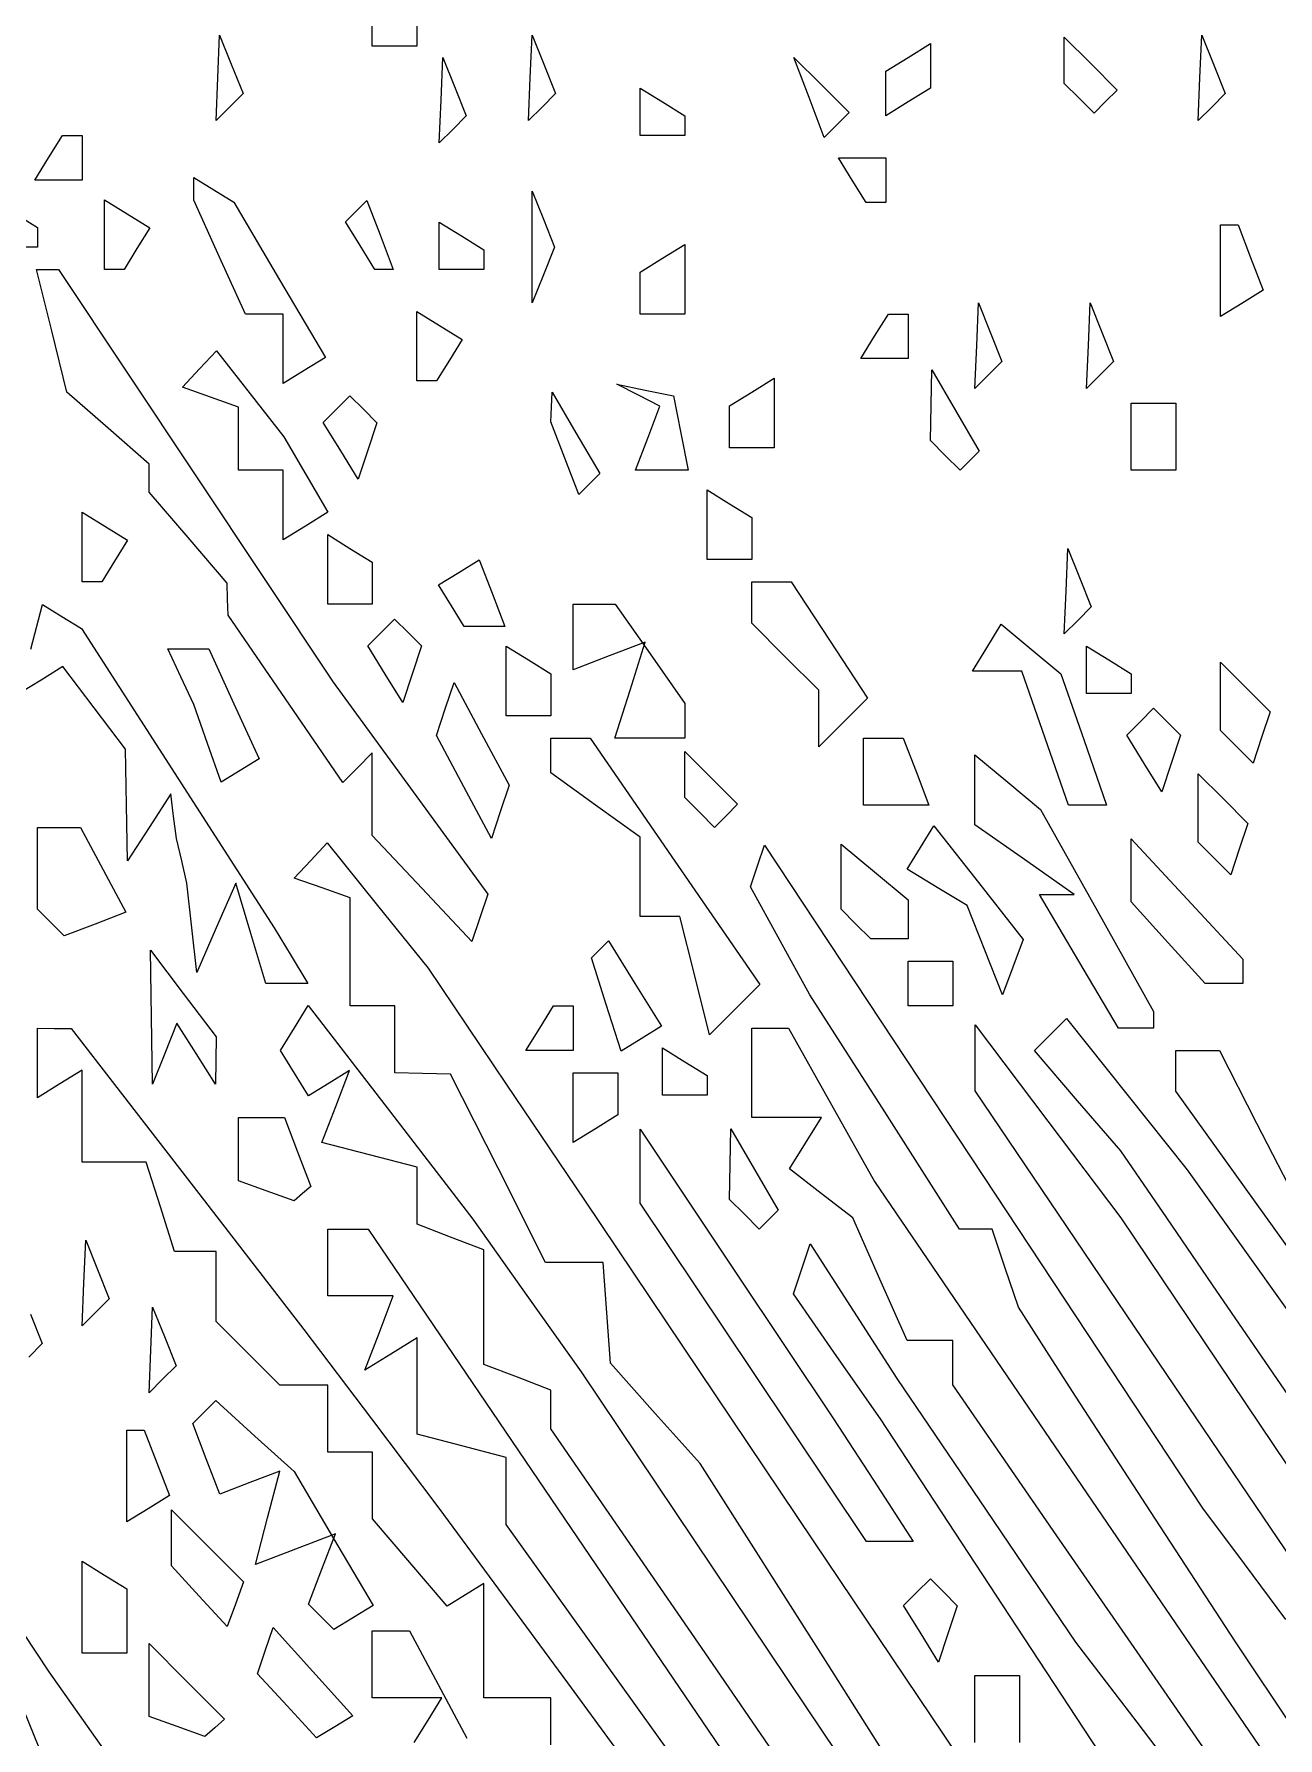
# Model space of a CAD drawing. Extents: x 137 to 489, y 18 to 824.
# Drawn here: x 223.6 to 268.2, y 538.8 to 599.8 of the extents above; entities that cross this region are included whole.
import ezdxf

# ---------------------------------------------------------------- set-up
doc = ezdxf.new("R2010")
doc.units = 0
doc.layers.add('Vrstva_1', color=7, linetype='CONTINUOUS')

msp = doc.modelspace()

# ---------------------------------------------------------------- linework, layer by layer
at = {"layer": 'Vrstva_1', "color": 7}
for p, q in [((230.22032, 598.280737), (230.283533, 599.814054)), ((230.283533, 599.814054), (230.703712, 598.764073)), ((235.75712, 599.414879), (235.75712, 600.214873)), ((237.357108, 600.214873), (237.357108, 599.414879)), ((241.420317, 598.280737), (241.48353, 599.814054)), ((241.48353, 599.814054), (241.903681, 598.764073)), ((265.420327, 598.281588), (265.483539, 599.814904)), ((265.483539, 599.814904), (265.903719, 598.764923)), ((236.557114, 599.414879), (235.75712, 599.414879)), ((237.357108, 599.414879), (236.557114, 599.414879)), ((254.957111, 599.014117), (255.757105, 599.508536)), ((255.757105, 599.508536), (255.757105, 598.708542)), ((260.557123, 598.908271), (260.557123, 599.734939)), ((260.557123, 599.734939), (261.503782, 598.788281)), ((230.703712, 598.764073), (231.123892, 597.714063)), ((238.220314, 597.480602), (238.283527, 599.013947)), ((238.283527, 599.013947), (238.703706, 597.963966)), ((241.903681, 598.764073), (242.32386, 597.714063)), ((251.408531, 597.579559), (250.862323, 599.01406)), ((250.862323, 599.01406), (251.856377, 598.027405)), ((254.157117, 598.519698), (254.957111, 599.014117)), ((254.157117, 597.719704), (254.157117, 598.519698)), ((255.757105, 598.708542), (255.757105, 597.908548)), ((260.557123, 598.081603), (260.557123, 598.908271)), ((261.503782, 598.788281), (262.45044, 597.841594)), ((265.903719, 598.764923), (266.323898, 597.714914)), ((230.157108, 596.747392), (230.22032, 598.280737)), ((238.703706, 597.963966), (239.123857, 596.913956)), ((241.357105, 596.747392), (241.420317, 598.280737)), ((245.357101, 597.061273), (245.357101, 597.908492)), ((245.357101, 597.908492), (246.157123, 597.414073)), ((251.856377, 598.027405), (252.850459, 597.040722)), ((255.757105, 597.908548), (254.957111, 597.414129)), ((261.090434, 597.548293), (260.557123, 598.081603)), ((265.357114, 596.748243), (265.420327, 598.281588)), ((231.123892, 597.714063), (230.640557, 597.230728)), ((238.157101, 595.947285), (238.220314, 597.480602)), ((242.32386, 597.714063), (241.840553, 597.230728)), ((246.157123, 597.414073), (246.957117, 596.919654)), ((251.954768, 596.145059), (251.408531, 597.579559)), ((254.157117, 596.919711), (254.157117, 597.719704)), ((254.957111, 597.414129), (254.157117, 596.919711)), ((261.623772, 597.014955), (261.090434, 597.548293)), ((262.03712, 597.428303), (261.623772, 597.014955)), ((262.45044, 597.841594), (262.03712, 597.428274)), ((262.03712, 597.428274), (262.03712, 597.428303)), ((266.323898, 597.714914), (265.840563, 597.231578)), ((230.640443, 597.230728), (230.157108, 596.747392)), ((230.640557, 597.230728), (230.640443, 597.230728)), ((239.123857, 596.913956), (238.64055, 596.430621)), ((241.84044, 597.230728), (241.357105, 596.747392)), ((241.840553, 597.230728), (241.84044, 597.230728)), ((245.357101, 596.214054), (245.357101, 597.061273)), ((246.957117, 596.919654), (246.957117, 596.566854)), ((252.850459, 597.040722), (252.402613, 596.592904)), ((265.840449, 597.231578), (265.357114, 596.748243)), ((265.840563, 597.231578), (265.840449, 597.231578)), ((224.157127, 595.414003), (224.651546, 596.213997)), ((224.651546, 596.213997), (225.004317, 596.213997)), ((225.004317, 596.213997), (225.357117, 596.213997)), ((225.357117, 596.213997), (225.357117, 595.414003)), ((238.640437, 596.430621), (238.157101, 595.947285)), ((238.64055, 596.430621), (238.640437, 596.430621)), ((246.157123, 596.214054), (245.357101, 596.214054)), ((246.957117, 596.214054), (246.157123, 596.214054)), ((246.957117, 596.566854), (246.957117, 596.214054)), ((252.402613, 596.592904), (251.954768, 596.145059)), ((223.662679, 594.61401), (224.157127, 595.414003)), ((225.357117, 595.414003), (225.357117, 594.61401)), ((252.957098, 594.61401), (252.462679, 595.414003)), ((252.462679, 595.414003), (253.309898, 595.414003)), ((253.309898, 595.414003), (254.157117, 595.414003)), ((254.157117, 595.414003), (254.157117, 594.61401)), ((224.509898, 594.61401), (223.662679, 594.61401)), ((225.357117, 594.61401), (224.509898, 594.61401)), ((229.357114, 594.298967), (229.357114, 594.708545)), ((229.357114, 594.708545), (230.076575, 594.263903)), ((229.357114, 593.889418), (229.357114, 594.298967)), ((230.076575, 594.263903), (230.796065, 593.819232)), ((253.451546, 593.814016), (252.957098, 594.61401)), ((254.157117, 594.61401), (254.157117, 593.814016)), ((226.157111, 592.661222), (226.157111, 593.908438)), ((226.157111, 593.908438), (226.970172, 593.40594)), ((230.285517, 591.851761), (229.357114, 593.889418)), ((230.796065, 593.819232), (232.43639, 591.039068)), ((235.178172, 593.501723), (235.55946, 593.883011)), ((235.55946, 593.883011), (236.033186, 592.648523)), ((241.483416, 592.214114), (241.483416, 594.214126)), ((241.483416, 594.214126), (241.886928, 593.21412)), ((253.804317, 593.814016), (253.451546, 593.814016)), ((254.157117, 593.814016), (253.804317, 593.814016)), ((222.957108, 593.414019), (223.757101, 592.919572)), ((226.970172, 593.40594), (227.783205, 592.903443)), ((234.796884, 593.120463), (235.178172, 593.501723)), ((235.324213, 592.267235), (234.796884, 593.120463)), ((238.157101, 592.261226), (238.157101, 593.108444)), ((238.157101, 593.108444), (238.957123, 592.613997)), ((241.886928, 593.21412), (242.29044, 592.214114)), ((223.757101, 592.919572), (223.757101, 592.5668)), ((223.757101, 592.5668), (223.757101, 592.214)), ((226.157111, 591.414007), (226.157111, 592.661222)), ((227.783205, 592.903443), (227.322944, 592.158725)), ((236.033186, 592.648523), (236.506884, 591.414007)), ((238.957123, 592.613997), (239.757117, 592.119578)), ((266.157108, 591.366895), (266.157108, 593.014136)), ((266.157108, 593.014136), (266.471527, 593.014136)), ((266.471527, 593.014136), (266.785917, 593.014136)), ((266.785917, 593.014136), (267.236597, 591.839742)), ((223.757101, 592.214), (222.957108, 592.214)), ((227.322944, 592.158725), (226.862683, 591.414007)), ((231.213949, 589.814133), (230.285517, 591.851761)), ((235.851542, 591.414007), (235.324213, 592.267235)), ((238.157101, 591.414007), (238.157101, 592.261226)), ((239.757117, 592.119578), (239.757117, 591.766778)), ((241.483416, 590.214129), (241.483416, 592.214114)), ((242.29044, 592.214114), (241.886928, 591.214136)), ((245.357101, 591.319698), (246.157123, 591.814117)), ((246.157123, 591.814117), (246.957117, 592.308536)), ((246.957117, 592.308536), (246.957117, 591.061348)), ((267.236597, 591.839742), (267.687221, 590.665348)), ((224.270201, 589.214407), (223.727026, 591.414403)), ((223.727026, 591.414403), (224.116648, 591.414403)), ((224.116648, 591.414403), (224.50627, 591.414403)), ((224.50627, 591.414403), (229.429879, 584.014419)), ((226.509883, 591.414007), (226.157111, 591.414007)), ((226.862683, 591.414007), (226.509883, 591.414007)), ((236.179227, 591.414007), (235.851542, 591.414007)), ((236.506884, 591.414007), (236.179227, 591.414007)), ((238.957123, 591.414007), (238.157101, 591.414007)), ((239.757117, 591.414007), (238.957123, 591.414007)), ((239.757117, 591.766778), (239.757117, 591.414007)), ((241.886928, 591.214136), (241.483416, 590.214129)), ((245.357101, 590.566901), (245.357101, 591.319698)), ((266.157108, 589.719711), (266.157108, 591.366895)), ((232.43639, 591.039068), (234.076742, 588.258876)), ((246.957117, 591.061348), (246.957117, 589.814133)), ((267.687221, 590.665348), (266.922179, 590.192529)), ((245.357101, 589.814133), (245.357101, 590.566901)), ((257.420333, 588.6807), (257.483546, 590.214044)), ((257.483546, 590.214044), (257.903725, 589.164035)), ((261.42033, 588.6807), (261.483542, 590.214044)), ((261.483542, 590.214044), (261.903722, 589.164035)), ((266.922179, 590.192529), (266.157108, 589.719711)), ((231.885533, 589.814133), (231.213949, 589.814133)), ((232.557117, 589.814133), (231.885533, 589.814133)), ((232.557117, 588.566917), (232.557117, 589.814133)), ((237.357108, 588.661339), (237.357108, 589.908555)), ((237.357108, 589.908555), (238.170169, 589.406057)), ((238.170169, 589.406057), (238.983202, 588.903559)), ((246.157123, 589.814133), (245.357101, 589.814133)), ((246.957117, 589.814133), (246.157123, 589.814133)), ((253.75712, 589.014111), (254.251539, 589.814133)), ((254.251539, 589.814133), (254.604339, 589.814133)), ((254.604339, 589.814133), (254.957111, 589.814133)), ((254.957111, 589.814133), (254.957111, 589.014111)), ((224.813347, 587.01441), (224.270201, 589.214407)), ((238.983202, 588.903559), (238.522941, 588.158841)), ((253.262701, 588.214117), (253.75712, 589.014111)), ((254.957111, 589.014111), (254.957111, 588.214117)), ((257.903725, 589.164035), (258.323905, 588.114026)), ((261.903722, 589.164035), (262.323901, 588.114026)), ((229.565375, 587.845953), (230.173634, 588.4971)), ((230.173634, 588.4971), (231.378897, 586.955506)), ((232.557117, 587.319701), (232.557117, 588.566917)), ((234.076742, 588.258876), (233.316916, 587.789289)), ((237.357108, 587.414123), (237.357108, 588.661339)), ((238.522941, 588.158841), (238.062679, 587.414123)), ((254.109892, 588.214117), (253.262701, 588.214117)), ((254.957111, 588.214117), (254.109892, 588.214117)), ((257.35712, 587.147383), (257.420333, 588.6807)), ((261.357117, 587.147383), (261.42033, 588.6807)), ((228.957117, 587.194835), (229.565375, 587.845953)), ((233.316916, 587.789289), (232.557117, 587.319701)), ((255.782616, 586.547544), (255.808128, 587.814205)), ((255.808128, 587.814205), (256.657133, 586.354221)), ((257.840456, 587.63069), (257.35712, 587.147383)), ((257.840569, 587.63069), (257.840456, 587.63069)), ((258.323905, 588.114026), (257.840569, 587.63069)), ((261.840453, 587.63069), (261.357117, 587.147383)), ((261.840566, 587.63069), (261.840453, 587.63069)), ((262.323901, 588.114026), (261.840566, 587.63069)), ((226.285435, 585.720564), (224.813347, 587.01441)), ((229.957123, 586.837698), (228.957117, 587.194835)), ((231.378897, 586.955506), (232.584131, 585.413884)), ((237.709908, 587.414123), (237.357108, 587.414123)), ((238.062679, 587.414123), (237.709908, 587.414123)), ((242.18261, 586.479654), (242.208122, 587.014211)), ((242.208122, 587.014211), (243.057127, 585.554227)), ((245.29216, 586.902526), (244.517111, 587.294218)), ((244.517111, 587.294218), (245.537101, 587.087855)), ((245.537101, 587.087855), (246.55712, 586.881493)), ((248.557105, 586.519792), (249.357098, 587.014211)), ((249.357098, 587.014211), (250.15712, 587.50863)), ((250.15712, 587.50863), (250.15712, 586.261414)), ((230.957101, 586.480561), (229.957123, 586.837698)), ((230.957101, 585.347241), (230.957101, 586.480561)), ((233.99689, 585.920662), (234.476994, 586.400794)), ((234.476994, 586.400794), (234.957098, 586.880898)), ((234.957098, 586.880898), (235.440462, 586.397563)), ((235.440462, 586.397563), (235.923769, 585.914227)), ((242.157098, 585.945068), (242.18261, 586.479654)), ((246.067237, 586.510835), (245.29216, 586.902526)), ((245.626563, 585.36252), (246.067237, 586.510835)), ((246.55712, 586.881493), (246.815923, 585.547764)), ((248.557105, 585.766996), (248.557105, 586.519792)), ((255.757105, 585.280882), (255.782616, 586.547544)), ((256.657133, 586.354221), (257.506138, 584.894208)), ((262.957105, 585.414196), (262.957105, 586.614214)), ((262.957105, 586.614214), (263.757098, 586.614214)), ((263.757098, 586.614214), (264.55712, 586.614214)), ((264.55712, 586.614214), (264.55712, 585.414196)), ((227.757495, 584.426747), (226.285435, 585.720564)), ((234.62346, 584.906851), (233.99689, 585.920662)), ((235.923769, 585.914227), (235.5869, 584.903619)), ((242.655939, 584.645156), (242.157098, 585.945068)), ((248.557105, 585.014199), (248.557105, 585.766996)), ((250.15712, 586.261414), (250.15712, 585.014199)), ((230.957101, 584.213893), (230.957101, 585.347241)), ((232.584131, 585.413884), (233.372786, 584.062438)), ((243.057127, 585.554227), (243.906131, 584.094214)), ((245.185917, 584.214205), (245.626563, 585.36252)), ((246.815923, 585.547764), (247.074727, 584.214063)), ((256.290443, 584.747544), (255.757105, 585.280882)), ((262.957105, 584.214205), (262.957105, 585.414196)), ((264.55712, 585.414196), (264.55712, 584.214205)), ((235.250059, 583.89304), (234.62346, 584.906851)), ((235.5869, 584.903619), (235.250059, 583.89304)), ((243.15478, 583.345216), (242.655939, 584.645156)), ((249.357098, 585.014199), (248.557105, 585.014199)), ((250.15712, 585.014199), (249.357098, 585.014199)), ((256.823782, 584.214205), (256.290443, 584.747544)), ((257.163769, 584.554221), (256.823782, 584.214205)), ((257.16615, 584.554221), (257.163769, 584.554221)), ((257.506138, 584.894208), (257.16615, 584.554221)), ((227.757495, 583.92972), (227.757495, 584.426747)), ((227.757495, 583.432693), (227.757495, 583.92972)), ((229.429879, 584.014419), (234.353489, 576.614407)), ((231.757123, 584.213893), (230.957101, 584.213893)), ((232.557117, 584.213893), (231.757123, 584.213893)), ((232.557117, 582.966677), (232.557117, 584.213893)), ((233.372786, 584.062438), (234.161442, 582.710992)), ((243.906131, 584.094214), (243.531646, 583.719729)), ((246.130194, 584.214205), (245.185917, 584.214205)), ((247.074727, 584.214063), (246.130194, 584.214205)), ((263.757098, 584.214205), (262.957105, 584.214205)), ((264.55712, 584.214205), (263.757098, 584.214205)), ((229.157498, 581.797613), (227.757495, 583.432693)), ((243.529265, 583.719729), (243.15478, 583.345216)), ((243.531646, 583.719729), (243.529265, 583.719729)), ((247.757111, 582.261219), (247.757111, 583.508435)), ((247.757111, 583.508435), (248.557105, 583.014016)), ((225.357117, 581.461226), (225.357117, 582.708441)), ((225.357117, 582.708441), (226.17015, 582.205944)), ((232.557117, 581.719462), (232.557117, 582.966677)), ((234.161442, 582.710992), (233.359265, 582.215241)), ((248.557105, 583.014016), (249.357098, 582.519597)), ((226.17015, 582.205944), (226.983212, 581.703446)), ((233.359265, 582.215241), (232.557117, 581.719462)), ((247.757111, 581.014003), (247.757111, 582.261219)), ((249.357098, 582.519597), (249.357098, 581.7668)), ((225.357117, 580.21401), (225.357117, 581.461226)), ((226.983212, 581.703446), (226.52295, 580.958728)), ((230.557501, 580.162533), (229.157498, 581.797613)), ((234.157105, 580.661317), (234.157105, 581.908504)), ((234.157105, 581.908504), (234.957098, 581.414085)), ((249.357098, 581.7668), (249.357098, 581.014003)), ((226.52295, 580.958728), (226.062689, 580.21401)), ((234.957098, 581.414085), (235.75712, 580.919666)), ((235.75712, 580.919666), (235.75712, 580.16687)), ((238.860235, 580.554451), (239.589448, 581.005131)), ((239.589448, 581.005131), (240.048179, 579.809733)), ((248.557105, 581.014003), (247.757111, 581.014003)), ((249.357098, 581.014003), (248.557105, 581.014003)), ((260.620336, 579.880911), (260.683549, 581.414227)), ((260.683549, 581.414227), (261.103728, 580.364246)), ((225.709889, 580.21401), (225.357117, 580.21401)), ((226.062689, 580.21401), (225.709889, 580.21401)), ((234.157105, 579.414101), (234.157105, 580.661317)), ((238.131023, 580.10377), (238.860235, 580.554451)), ((249.357098, 579.471446), (249.357098, 580.214293)), ((249.357098, 580.214293), (250.065108, 580.214293)), ((250.065108, 580.214293), (250.773089, 580.214293)), ((250.773089, 580.214293), (252.139586, 578.128759)), ((261.103728, 580.364246), (261.523908, 579.314237)), ((230.571675, 579.58846), (230.557501, 580.162533)), ((230.585848, 579.014416), (230.571675, 579.58846)), ((235.75712, 580.16687), (235.75712, 579.414101)), ((238.591284, 579.359052), (238.131023, 580.10377)), ((240.048179, 579.809733), (240.506909, 578.614334)), ((260.557123, 578.347566), (260.620336, 579.880911)), ((223.522506, 577.804192), (223.938859, 579.3963)), ((223.938859, 579.3963), (224.634197, 578.966539)), ((232.64244, 576.018649), (230.585848, 579.014416)), ((234.957098, 579.414101), (234.157105, 579.414101)), ((235.75712, 579.414101), (234.957098, 579.414101)), ((239.051546, 578.614334), (238.591284, 579.359052)), ((242.95712, 578.239396), (242.95712, 579.4143)), ((242.95712, 579.4143), (243.71176, 579.4143)), ((243.71176, 579.4143), (244.466371, 579.4143)), ((244.466371, 579.4143), (245.711744, 577.636296)), ((249.357098, 578.72857), (249.357098, 579.471446)), ((261.523908, 579.314237), (261.040572, 578.830901)), ((224.634197, 578.966539), (225.329564, 578.536778)), ((225.329564, 578.536778), (228.784912, 573.175528)), ((235.596906, 577.920838), (236.07701, 578.400942)), ((236.07701, 578.400942), (236.557114, 578.881046)), ((236.557114, 578.881046), (237.040449, 578.397711)), ((237.040449, 578.397711), (237.523785, 577.914375)), ((239.779227, 578.614334), (239.051546, 578.614334)), ((240.506909, 578.614334), (239.779227, 578.614334)), ((250.557117, 577.52858), (249.357098, 578.72857)), ((257.781127, 577.853203), (258.299555, 578.692032)), ((258.299555, 578.692032), (259.36626, 577.806744)), ((261.040459, 578.830901), (260.557123, 578.347566)), ((261.040572, 578.830901), (261.040459, 578.830901)), ((228.889936, 576.814277), (228.423779, 577.814255)), ((228.423779, 577.814255), (229.162034, 577.814255)), ((229.162034, 577.814255), (229.900289, 577.814255)), ((229.900289, 577.814255), (230.798531, 575.842844)), ((236.223476, 576.906999), (235.596906, 577.920838)), ((237.523785, 577.914375), (237.186916, 576.903767)), ((240.557111, 576.661603), (240.557111, 577.908791)), ((240.557111, 577.908791), (241.357105, 577.414372)), ((242.95712, 577.06452), (242.95712, 578.239396)), ((245.54175, 578.056334), (244.249435, 577.560413)), ((244.995514, 576.335307), (245.54175, 578.056334)), ((252.139586, 578.128759), (253.506084, 576.043254)), ((257.262698, 577.014347), (257.781127, 577.853203)), ((259.36626, 577.806744), (260.432966, 576.921455)), ((261.357117, 577.0616), (261.357117, 577.908791)), ((261.357117, 577.908791), (262.157111, 577.414372)), ((224.663394, 577.174504), (223.884774, 576.693295)), ((225.784723, 575.694394), (224.663394, 577.174504)), ((241.357105, 577.414372), (242.157098, 576.919953)), ((244.249435, 577.560413), (242.95712, 577.06452)), ((245.711744, 577.636296), (246.957117, 575.858293)), ((251.757108, 576.328589), (250.557117, 577.52858)), ((262.157111, 577.414372), (262.957105, 576.919953)), ((266.157108, 576.107487), (266.157108, 577.334152)), ((266.157108, 577.334152), (267.047101, 576.444158)), ((223.884774, 576.693295), (223.106153, 576.212085)), ((229.356094, 575.814271), (228.889936, 576.814277)), ((234.353489, 576.614407), (237.122626, 572.815783)), ((236.850046, 575.893188), (236.223476, 576.906999)), ((237.186916, 576.903767), (236.850046, 575.893188)), ((238.371174, 575.656693), (238.689023, 576.610211)), ((238.689023, 576.610211), (239.674941, 574.768003)), ((240.557111, 575.414388), (240.557111, 576.661603)), ((242.157098, 576.919953), (242.157098, 576.167156)), ((258.151501, 577.014347), (257.262698, 577.014347)), ((259.040333, 577.014347), (258.151501, 577.014347)), ((259.876979, 574.614337), (259.040333, 577.014347)), ((260.432966, 576.921455), (261.253426, 574.567906)), ((261.357117, 576.214381), (261.357117, 577.0616)), ((262.957105, 576.919953), (262.957105, 576.567153)), ((262.957105, 576.567153), (262.957105, 576.214381)), ((234.699032, 573.022911), (232.64244, 576.018649)), ((242.157098, 576.167156), (242.157098, 575.414388)), ((244.449278, 574.614281), (244.995514, 576.335307)), ((251.757108, 575.311433), (251.757108, 576.328589)), ((253.506084, 576.043254), (252.631596, 575.168766)), ((262.157111, 576.214381), (261.357117, 576.214381)), ((262.957105, 576.214381), (262.157111, 576.214381)), ((266.157108, 574.880822), (266.157108, 576.107487)), ((267.047101, 576.444158), (267.937123, 575.554164)), ((226.906053, 574.214284), (225.784723, 575.694394)), ((229.847564, 574.423254), (229.356094, 575.814271)), ((230.798531, 575.842844), (231.696774, 573.871405)), ((238.053353, 574.703175), (238.371174, 575.656693)), ((241.357105, 575.414388), (240.557111, 575.414388)), ((242.157098, 575.414388), (241.357105, 575.414388)), ((246.957117, 575.858293), (246.957117, 575.236287)), ((251.757108, 574.294306), (251.757108, 575.311433)), ((263.276994, 575.200712), (263.757098, 575.680816)), ((263.757098, 575.680816), (264.240434, 575.197481)), ((267.937123, 575.554164), (267.630443, 574.634152)), ((239.039272, 572.860967), (238.053353, 574.703175)), ((239.674941, 574.768003), (240.660887, 572.925767)), ((246.957117, 575.236287), (246.957117, 574.614281)), ((252.631596, 575.168766), (251.757108, 574.294306)), ((262.79689, 574.720608), (263.276994, 575.200712)), ((263.42346, 573.706769), (262.79689, 574.720608)), ((264.240434, 575.197481), (264.723769, 574.714145)), ((264.723769, 574.714145), (264.3869, 573.703537)), ((266.740449, 574.297481), (266.157108, 574.880822)), ((226.943753, 572.2143), (226.906053, 574.214284)), ((230.339007, 573.032265), (229.847564, 574.423254)), ((242.157353, 573.9891), (242.157353, 574.612495)), ((242.157353, 574.612495), (242.859949, 574.612495)), ((242.859949, 574.612495), (243.562516, 574.612495)), ((243.562516, 574.612495), (246.603949, 570.196485)), ((245.703212, 574.614281), (244.449278, 574.614281)), ((246.957117, 574.614281), (245.703212, 574.614281)), ((246.957117, 573.307679), (246.957117, 574.134347)), ((246.957117, 574.134347), (247.903775, 573.187689)), ((253.357123, 573.414347), (253.357123, 574.614337)), ((253.357123, 574.614337), (254.071511, 574.614337)), ((254.071511, 574.614337), (254.785927, 574.614337)), ((254.785927, 574.614337), (255.246415, 573.414347)), ((260.713624, 572.214356), (259.876979, 574.614337)), ((261.253426, 574.567906), (262.073886, 572.214356)), ((267.323763, 573.714139), (266.740449, 574.297481)), ((267.630443, 574.634152), (267.323763, 573.714139)), ((231.696774, 573.871405), (231.017905, 573.451821)), ((235.228119, 573.551997), (234.699032, 573.022911)), ((235.757205, 574.081084), (235.228119, 573.551997)), ((235.757205, 572.599301), (235.757205, 574.081084)), ((242.157353, 573.365704), (242.157353, 573.9891)), ((257.357375, 572.75583), (257.357375, 574.008432)), ((257.357375, 574.008432), (258.531911, 573.033626)), ((264.050059, 572.692958), (263.42346, 573.706769)), ((264.3869, 573.703537), (264.050059, 572.692958)), ((228.784912, 573.175528), (232.240289, 567.814306)), ((231.017905, 573.451821), (230.339007, 573.032265)), ((240.660887, 572.925767), (240.343038, 571.972249)), ((243.757369, 572.212485), (242.157353, 573.365704)), ((246.957117, 572.481011), (246.957117, 573.307679)), ((247.903775, 573.187689), (248.850462, 572.241002)), ((253.357123, 572.214356), (253.357123, 573.414347)), ((255.246415, 573.414347), (255.706903, 572.214356)), ((258.531911, 573.033626), (259.706446, 572.058848)), ((265.357114, 572.107745), (265.357114, 573.33441)), ((265.357114, 573.33441), (266.247108, 572.444416)), ((228.532431, 572.614296), (227.756928, 571.414306)), ((228.637029, 571.814303), (228.532431, 572.614296)), ((235.757205, 571.117518), (235.757205, 572.599301)), ((237.122626, 572.815783), (239.891763, 569.017159)), ((240.02519, 571.018731), (239.039272, 572.860967)), ((247.490456, 571.947673), (246.957117, 572.481011)), ((257.357375, 571.503229), (257.357375, 572.75583)), ((266.247108, 572.444416), (267.137101, 571.554394)), ((226.981454, 570.214287), (226.943753, 572.2143)), ((228.741627, 571.014281), (228.637029, 571.814303)), ((240.343038, 571.972249), (240.02519, 571.018731)), ((245.357357, 571.059266), (243.757369, 572.212485)), ((248.023766, 571.414363), (247.490456, 571.947673)), ((248.437114, 571.827682), (248.023766, 571.414363)), ((248.850462, 572.241002), (248.437114, 571.827682)), ((254.531999, 572.214356), (253.357123, 572.214356)), ((255.706903, 572.214356), (254.531999, 572.214356)), ((259.706446, 572.058848), (261.731914, 568.434923)), ((261.393769, 572.214356), (260.713624, 572.214356)), ((262.073886, 572.214356), (261.393769, 572.214356)), ((265.357114, 570.881081), (265.357114, 572.107745)), ((223.757101, 569.947632), (223.757101, 571.414306)), ((223.757101, 571.414306), (224.528975, 571.414306)), ((224.528975, 571.414306), (225.300821, 571.414306)), ((225.300821, 571.414306), (226.114308, 569.894255)), ((227.756928, 571.414306), (226.981454, 570.214287)), ((237.541331, 569.218391), (235.757205, 571.117518)), ((245.357357, 569.635877), (245.357357, 571.059266)), ((255.404078, 570.690281), (255.884664, 571.467909)), ((255.884664, 571.467909), (257.484991, 569.433399)), ((259.135379, 570.257855), (257.357375, 571.503229)), ((267.137101, 571.554394), (266.830449, 570.63441)), ((228.92758, 570.214287), (228.741627, 571.014281)), ((233.548733, 570.229594), (234.137546, 570.861238)), ((234.137546, 570.861238), (235.948742, 568.613137)), ((249.562922, 570.029978), (249.81152, 570.775972)), ((249.81152, 570.775972), (257.663659, 558.896066)), ((252.557101, 569.645685), (252.557101, 570.810328)), ((252.557101, 570.810328), (253.75712, 569.814403)), ((254.923464, 569.912624), (255.404078, 570.690281)), ((262.957105, 569.869112), (262.957105, 570.997953)), ((262.957105, 570.997953), (264.957117, 568.841043)), ((265.940456, 570.297739), (265.357114, 570.881081)), ((266.830449, 570.63441), (266.523769, 569.714397)), ((223.757101, 568.480958), (223.757101, 569.947632)), ((226.114308, 569.894255), (226.927794, 568.374233)), ((229.113533, 569.414293), (228.92758, 570.214287)), ((232.959949, 569.59795), (233.548733, 570.229594)), ((246.603949, 570.196485), (249.645353, 565.780476)), ((249.314323, 569.283985), (249.562922, 570.029978)), ((253.75712, 569.814403), (254.957111, 568.818507)), ((256.000629, 569.263462), (254.923464, 569.912624)), ((260.913382, 569.012511), (259.135379, 570.257855)), ((262.957105, 568.740271), (262.957105, 569.869112)), ((266.523769, 569.714397), (265.940456, 570.297739)), ((229.291549, 567.814306), (229.113533, 569.414293)), ((230.86387, 569.414293), (230.166717, 567.814306)), ((231.403813, 567.614293), (230.86387, 569.414293)), ((233.959955, 569.240785), (232.959949, 569.59795)), ((234.959933, 568.883648), (233.959955, 569.240785)), ((239.325486, 567.319263), (237.541331, 569.218391)), ((245.357357, 568.212489), (245.357357, 569.635877)), ((250.378563, 567.350076), (249.314323, 569.283985)), ((252.557101, 568.481071), (252.557101, 569.645685)), ((257.077766, 568.6143), (256.000629, 569.263462)), ((257.484991, 569.433399), (259.085319, 567.398945)), ((234.959933, 566.950334), (234.959933, 568.883648)), ((235.948742, 568.613137), (237.759939, 566.365037)), ((239.891763, 569.017159), (239.608383, 568.168211)), ((254.957111, 568.818507), (254.957111, 568.116451)), ((257.710572, 567.014284), (257.077766, 568.6143)), ((261.084623, 566.612501), (259.666903, 569.012511)), ((259.666903, 569.012511), (260.290157, 569.012511)), ((260.290157, 569.012511), (260.913382, 569.012511)), ((264.281111, 567.277282), (262.957105, 568.740271)), ((264.957117, 568.841043), (266.957101, 566.684133)), ((224.235334, 568.002753), (223.757101, 568.480958)), ((224.713539, 567.52452), (224.235334, 568.002753)), ((226.927794, 568.374233), (225.820667, 567.949377)), ((239.608383, 568.168211), (239.325486, 567.319263)), ((246.070638, 568.212489), (245.357357, 568.212489)), ((246.78392, 568.212489), (246.070638, 568.212489)), ((247.314934, 566.096766), (246.78392, 568.212489)), ((253.09044, 567.947733), (252.557101, 568.481071)), ((254.957111, 568.116451), (254.957111, 567.414394)), ((261.731914, 568.434923), (263.757353, 564.81097)), ((225.820667, 567.949377), (224.713539, 567.52452)), ((229.469564, 566.21429), (229.291549, 567.814306)), ((230.166717, 567.814306), (229.469564, 566.21429)), ((231.943728, 565.814293), (231.403813, 567.614293)), ((232.240289, 567.814306), (232.845826, 566.8143)), ((253.623779, 567.414394), (253.09044, 567.947733)), ((254.290459, 567.414394), (253.623779, 567.414394)), ((254.957111, 567.414394), (254.290459, 567.414394)), ((259.085319, 567.398945), (258.714349, 566.406621)), ((227.845993, 564.613481), (227.808292, 567.013462)), ((227.808292, 567.013462), (228.982856, 565.460558)), ((232.845826, 566.8143), (233.451363, 565.814293)), ((234.959933, 565.016992), (234.959933, 566.950334)), ((243.611272, 566.733909), (243.914607, 567.037244)), ((243.914607, 567.037244), (244.217942, 567.340552)), ((244.217942, 567.340552), (245.171262, 565.814038)), ((251.442774, 565.416167), (250.378563, 567.350076)), ((258.343379, 565.414296), (257.710572, 567.014284)), ((265.605089, 565.814293), (264.281111, 567.277282)), ((237.759939, 566.365037), (240.559946, 562.207944)), ((244.141917, 565.062007), (243.611272, 566.733909)), ((254.957366, 565.812507), (254.957366, 566.612501)), ((254.957366, 566.612501), (255.75736, 566.612501)), ((255.75736, 566.612501), (256.557353, 566.612501)), ((256.557353, 566.612501), (256.557353, 565.812507)), ((258.714349, 566.406621), (258.343379, 565.414296)), ((262.502342, 564.21252), (261.084623, 566.612501)), ((266.957101, 566.684133), (266.957101, 566.249213)), ((266.957101, 566.249213), (266.957101, 565.814293)), ((232.697631, 565.814293), (231.943728, 565.814293)), ((233.451363, 565.814293), (232.69746, 565.814293)), ((232.69746, 565.814293), (232.697631, 565.814293)), ((245.171262, 565.814038), (246.12461, 564.287496)), ((247.845949, 563.981071), (247.314934, 566.096766)), ((249.645353, 565.780476), (248.745637, 564.880759)), ((254.957366, 565.012514), (254.957366, 565.812507)), ((256.557353, 565.812507), (256.557353, 565.012514)), ((266.281095, 565.814293), (265.605089, 565.814293)), ((266.957101, 565.814293), (266.281095, 565.814293)), ((228.982856, 565.460558), (230.157391, 563.907654)), ((232.964116, 564.222952), (233.46273, 565.029748)), ((233.46273, 565.029748), (236.411328, 561.19915)), ((235.759955, 565.016992), (234.959933, 565.016992)), ((236.559949, 565.016992), (235.759955, 565.016992)), ((236.559949, 563.816974), (236.559949, 565.016992)), ((241.757357, 564.213342), (242.251804, 565.013336)), ((242.251804, 565.013336), (242.604575, 565.013336)), ((242.604575, 565.013336), (242.957375, 565.013336)), ((242.957375, 565.013336), (242.957375, 564.213342)), ((244.672563, 563.390104), (244.141917, 565.062007)), ((254.120182, 561.216158), (251.442774, 565.416167)), ((255.75736, 565.012514), (254.957366, 565.012514)), ((256.557353, 565.012514), (255.75736, 565.012514)), ((227.883694, 562.213471), (227.845993, 564.613481)), ((228.752881, 564.394533), (228.319209, 563.303988)), ((229.443797, 563.303988), (228.752881, 564.394533)), ((248.745637, 564.880759), (247.845949, 563.981071)), ((257.358254, 563.151937), (257.358254, 564.338718)), ((257.358254, 564.338718), (259.973272, 560.877446)), ((260.063867, 563.988611), (260.642616, 564.567361)), ((260.642616, 564.567361), (262.800349, 561.853018)), ((263.757353, 564.81097), (263.757353, 564.511745)), ((263.757353, 564.511745), (263.757353, 564.21252)), ((223.759908, 562.967487), (223.759908, 564.214703)), ((223.759908, 564.214703), (224.359917, 564.209033)), ((224.359917, 564.209033), (224.959927, 564.203364)), ((224.959927, 564.203364), (229.131986, 558.809751)), ((230.157391, 563.907654), (230.146053, 563.060577)), ((232.465501, 563.416155), (232.964116, 564.222952)), ((236.559949, 562.616983), (236.559949, 563.816974)), ((241.262938, 563.41332), (241.757357, 564.213342)), ((242.957375, 564.213342), (242.957375, 563.41332)), ((245.398572, 563.8388), (244.672563, 563.390104)), ((246.12461, 564.287496), (245.398572, 563.8388)), ((249.358402, 562.616161), (249.358402, 564.216177)), ((249.358402, 564.216177), (250.017599, 564.216177)), ((250.017599, 564.216177), (250.676796, 564.216177)), ((250.676796, 564.216177), (252.217596, 561.465748)), ((259.485117, 563.409862), (260.063867, 563.988611)), ((263.129848, 564.21252), (262.502342, 564.21252)), ((263.757353, 564.21252), (263.129848, 564.21252)), ((228.317366, 563.303988), (227.883694, 562.213471)), ((228.319209, 563.303988), (228.317366, 563.303988)), ((230.134714, 562.213471), (229.443797, 563.303988)), ((232.967971, 562.603122), (232.465501, 563.416155)), ((242.110157, 563.41332), (241.262938, 563.41332)), ((242.957375, 563.41332), (242.110157, 563.41332)), ((246.157379, 562.66075), (246.157379, 563.50794)), ((246.157379, 563.50794), (246.957372, 563.013522)), ((257.358254, 561.965156), (257.358254, 563.151937)), ((261.03598, 561.613008), (259.485117, 563.409862)), ((264.557375, 562.682577), (264.557375, 563.412271)), ((264.557375, 563.412271), (265.336818, 563.412271)), ((265.336818, 563.412271), (266.116289, 563.412271)), ((266.116289, 563.412271), (267.44775, 560.812277)), ((223.759908, 561.720271), (223.759908, 562.967487)), ((225.359923, 562.709109), (224.55993, 562.21469)), ((225.359923, 561.061896), (225.359923, 562.709109)), ((230.146053, 563.060577), (230.134714, 562.213471)), ((233.470468, 561.79006), (232.967971, 562.603122)), ((234.941593, 562.699273), (234.206031, 562.244681)), ((234.446834, 561.409991), (234.941593, 562.699273)), ((237.559955, 562.594306), (236.559949, 562.616983)), ((238.559933, 562.571629), (237.559955, 562.594306)), ((240.262223, 559.193902), (238.559933, 562.571629)), ((242.957375, 561.365203), (242.957375, 562.612419)), ((242.957375, 562.612419), (243.757369, 562.612419)), ((243.757369, 562.612419), (244.557363, 562.612419)), ((244.557363, 562.612419), (244.557363, 561.859651)), ((246.157379, 561.813531), (246.157379, 562.66075)), ((246.957372, 563.013522), (247.757366, 562.519103)), ((247.757366, 562.519103), (247.757366, 562.166303)), ((249.358402, 561.016174), (249.358402, 562.616161)), ((264.557375, 561.952882), (264.557375, 562.682577)), ((224.55993, 562.21469), (223.759908, 561.720271)), ((234.206031, 562.244681), (233.470468, 561.79006)), ((240.559946, 562.207944), (243.359952, 558.050854)), ((247.757366, 562.166303), (247.757366, 561.813531)), ((263.958245, 552.20434), (257.358254, 561.965156)), ((270.774604, 553.282611), (264.557375, 561.952882)), ((233.952103, 560.120717), (234.446834, 561.409991)), ((242.957375, 560.117996), (242.957375, 561.365203)), ((244.557363, 561.859651), (244.557363, 561.106854)), ((246.957372, 561.813531), (246.157379, 561.813531)), ((247.757366, 561.813531), (246.957372, 561.813531)), ((252.217596, 561.465748), (253.758396, 558.715329)), ((262.586843, 559.816163), (261.03598, 561.613008)), ((262.800349, 561.853018), (264.958081, 559.138654)), ((225.359923, 559.414692), (225.359923, 561.061896)), ((230.957357, 559.879121), (230.957357, 561.01246)), ((230.957357, 561.01246), (231.782465, 561.01246)), ((231.782465, 561.01246), (232.607574, 561.01246)), ((232.607574, 561.01246), (233.0813, 559.777952)), ((236.411328, 561.19915), (239.359927, 557.368583)), ((244.557363, 561.106854), (243.757369, 560.612435)), ((250.605618, 561.016174), (249.358402, 561.016174)), ((251.852834, 561.016174), (250.605618, 561.016174)), ((251.283382, 560.094809), (251.852834, 561.016174)), ((256.797561, 557.01618), (254.120182, 561.216158)), ((259.973272, 560.877446), (262.588289, 557.416176)), ((267.44775, 560.812277), (268.77924, 558.212287)), ((235.656009, 559.67514), (233.952103, 560.120717)), ((243.757369, 560.612435), (242.957375, 560.117996)), ((245.357357, 559.270777), (245.357357, 560.5952)), ((245.357357, 560.5952), (248.823845, 555.403748)), ((248.582872, 559.345754), (248.608383, 560.612435)), ((248.608383, 560.612435), (249.457388, 559.152431)), ((250.713958, 559.173436), (251.283382, 560.094809)), ((230.957357, 558.745801), (230.957357, 559.879121)), ((233.0813, 559.777952), (233.555026, 558.543464)), ((237.359914, 559.229562), (235.656009, 559.67514)), ((264.22986, 557.416176), (262.586843, 559.816163)), ((226.505999, 559.414692), (225.359923, 559.414692)), ((227.652103, 559.414692), (226.505999, 559.414692)), ((228.15993, 557.814699), (227.652103, 559.414692)), ((237.359914, 558.20846), (237.359914, 559.229562)), ((241.964512, 555.816161), (240.262223, 559.193902)), ((245.357357, 557.946312), (245.357357, 559.270777)), ((248.55736, 558.079087), (248.582872, 559.345754)), ((249.457388, 559.152431), (250.306393, 557.692413)), ((251.845946, 558.294803), (250.713958, 559.173436)), ((257.663659, 558.896066), (265.515769, 547.016202)), ((264.958081, 559.138654), (268.708034, 553.877433)), ((229.131986, 558.809751), (233.304075, 553.416123)), ((231.957363, 558.388658), (230.957357, 558.745801)), ((232.957369, 558.031493), (231.957363, 558.388658)), ((233.256197, 558.287461), (232.957369, 558.031493)), ((233.555026, 558.543464), (233.256197, 558.287461)), ((237.359914, 557.187364), (237.359914, 558.20846)), ((252.977905, 557.416176), (251.845946, 558.294803)), ((253.758396, 558.715329), (261.560928, 547.265764)), ((228.667757, 556.214683), (228.15993, 557.814699)), ((243.359952, 558.050854), (251.559958, 545.84382)), ((249.415237, 551.879348), (245.357357, 557.946312)), ((249.090698, 557.545748), (248.55736, 558.079087)), ((250.306393, 557.692413), (249.966405, 557.352425)), ((234.159911, 555.816161), (234.159911, 557.01618)), ((234.159911, 557.01618), (234.883341, 557.01618)), ((234.883341, 557.01618), (235.606742, 557.01618)), ((235.606742, 557.01618), (243.340676, 545.616198)), ((238.559905, 556.726876), (237.359914, 557.187364)), ((239.359927, 557.368583), (241.30027, 554.634935)), ((249.624037, 557.012438), (249.090698, 557.545748)), ((249.964024, 557.352425), (249.624037, 557.012438)), ((249.966405, 557.352425), (249.964024, 557.352425)), ((253.95101, 555.21618), (252.977905, 557.416176)), ((257.384673, 557.01618), (256.797561, 557.01618)), ((257.971785, 557.01618), (257.384673, 557.01618)), ((258.441883, 555.616176), (257.971785, 557.01618)), ((262.588289, 557.416176), (270.103161, 546.216208)), ((265.872878, 555.016167), (264.22986, 557.416176)), ((225.420585, 555.078926), (225.483797, 556.612243)), ((225.483797, 556.612243), (225.903977, 555.562261)), ((239.759923, 556.266387), (238.559905, 556.726876)), ((251.149898, 555.590069), (251.44918, 556.488)), ((251.44918, 556.488), (253.003275, 554.073761)), ((229.413835, 556.214683), (228.667757, 556.214683)), ((230.159914, 556.214683), (229.413835, 556.214683)), ((230.159914, 554.957546), (230.159914, 556.214683)), ((234.159911, 554.61617), (234.159911, 555.816161)), ((239.759923, 554.216173), (239.759923, 556.266387)), ((242.995927, 555.816161), (241.964512, 555.816161)), ((244.027341, 555.816161), (242.995927, 555.816161)), ((244.160286, 554.009556), (244.027341, 555.816161)), ((225.903977, 555.562261), (226.324157, 554.512252)), ((248.823845, 555.403748), (252.290333, 550.212321)), ((250.850588, 554.692167), (251.149898, 555.590069)), ((254.924087, 553.016183), (253.95101, 555.21618)), ((258.911952, 554.216173), (258.441883, 555.616176)), ((225.357372, 553.545609), (225.420585, 555.078926)), ((230.159914, 553.700438), (230.159914, 554.957546)), ((235.334815, 554.61617), (234.159911, 554.61617)), ((236.50969, 554.61617), (235.334815, 554.61617)), ((235.998859, 553.284964), (236.50969, 554.61617)), ((241.30027, 554.634935), (243.240642, 551.901288)), ((252.409728, 552.452372), (250.850588, 554.692167)), ((272.615479, 545.17989), (265.872878, 555.016167)), ((223.503968, 553.962274), (223.924147, 552.912293)), ((225.840708, 554.028945), (225.357372, 553.545609)), ((225.840821, 554.028945), (225.840708, 554.028945)), ((226.324157, 554.512252), (225.840821, 554.028945)), ((227.820566, 552.67886), (227.883779, 554.212176)), ((227.883779, 554.212176), (228.303958, 553.162195)), ((239.759923, 552.165987), (239.759923, 554.216173)), ((244.293514, 552.202894), (244.160286, 554.009556)), ((253.003275, 554.073761), (254.557369, 551.659493)), ((259.935174, 552.621061), (258.911952, 554.216173)), ((231.302786, 552.557565), (230.159914, 553.700438)), ((233.304075, 553.416123), (235.725372, 550.21612)), ((223.924147, 552.912293), (223.440812, 552.428957)), ((228.303958, 553.162195), (228.724138, 552.112186)), ((235.488027, 551.953729), (235.998859, 553.284964)), ((237.359914, 553.110633), (236.423971, 552.532167)), ((237.359914, 551.388529), (237.359914, 553.110633)), ((255.741259, 553.016183), (254.924087, 553.016183)), ((256.558402, 553.016183), (255.741259, 553.016183)), ((256.558402, 552.223984), (256.558402, 553.016183)), ((227.757353, 551.145543), (227.820566, 552.67886)), ((228.724138, 552.112186), (228.240802, 551.62885)), ((232.445631, 551.414721), (231.302786, 552.557565)), ((236.423971, 552.532167), (235.488027, 551.953729)), ((240.959914, 551.705499), (239.759923, 552.165987)), ((245.898746, 550.409556), (244.293514, 552.202894)), ((253.968897, 550.212548), (252.409728, 552.452372)), ((256.558402, 551.431729), (256.558402, 552.223984)), ((260.958396, 551.025921), (259.935174, 552.621061)), ((270.558264, 542.443493), (263.958245, 552.20434)), ((228.240717, 551.62885), (227.757353, 551.145543)), ((228.240802, 551.62885), (228.240717, 551.62885)), ((242.159905, 551.245011), (240.959914, 551.705499)), ((243.240642, 551.901288), (251.319637, 539.85875)), ((253.473117, 545.812299), (249.415237, 551.879348)), ((254.557369, 551.659493), (257.757372, 546.934422)), ((233.302771, 551.414721), (232.445631, 551.414721)), ((234.159911, 551.414721), (233.302771, 551.414721)), ((234.159911, 550.214731), (234.159911, 551.414721)), ((237.359914, 549.666397), (237.359914, 551.388529)), ((242.159905, 550.551855), (242.159905, 551.245011)), ((260.295089, 546.023962), (256.558402, 551.431729)), ((263.824903, 546.621052), (260.958396, 551.025921)), ((229.319697, 550.041307), (229.73364, 550.45525)), ((229.73364, 550.45525), (230.147555, 550.869165)), ((230.147555, 550.869165), (231.552462, 549.594397)), ((242.159905, 549.858728), (242.159905, 550.551855)), ((247.503977, 548.616189), (245.898746, 550.409556)), ((226.95736, 548.165083), (226.95736, 549.812324)), ((226.95736, 549.812324), (227.271779, 549.812324)), ((227.271779, 549.812324), (227.586197, 549.812324)), ((227.586197, 549.812324), (228.036849, 548.637931)), ((229.804733, 548.777339), (229.319697, 550.041307)), ((234.159911, 549.014712), (234.159911, 550.214731)), ((235.725372, 550.21612), (238.146698, 547.016117)), ((238.95993, 549.248003), (237.359914, 549.666397)), ((247.815108, 541.637461), (242.159905, 549.858728)), ((252.290333, 550.212321), (253.715848, 548.012324)), ((258.845933, 542.785833), (253.968897, 550.212548)), ((231.552462, 549.594397), (232.957369, 548.319657)), ((240.559917, 548.829581), (238.95993, 549.248003)), ((228.036849, 548.637931), (228.487501, 547.463565)), ((230.289797, 547.513342), (229.804733, 548.777339)), ((234.959905, 549.014712), (234.159911, 549.014712)), ((235.759927, 549.014712), (234.959905, 549.014712)), ((235.759927, 547.823877), (235.759927, 549.014712)), ((240.559917, 547.627294), (240.559917, 548.829581)), ((252.079265, 541.416189), (247.503977, 548.616189)), ((226.95736, 546.517899), (226.95736, 548.165083)), ((231.365205, 547.926009), (230.289797, 547.513342)), ((232.440613, 548.338706), (231.365205, 547.926009)), ((232.002575, 546.663628), (232.440613, 548.338706)), ((232.957369, 548.319657), (234.370072, 545.921036)), ((253.715848, 548.012324), (255.141391, 545.812299)), ((228.487501, 547.463565), (227.722431, 546.990718)), ((235.759927, 546.633014), (235.759927, 547.823877)), ((240.559917, 546.42498), (240.559917, 547.627294)), ((261.560928, 547.265764), (269.36346, 535.816205)), ((227.722431, 546.990718), (226.95736, 546.517899)), ((228.557375, 545.949978), (228.557375, 546.955172)), ((228.557375, 546.955172), (229.850229, 545.662318)), ((231.564538, 544.988523), (232.002575, 546.663628)), ((237.102613, 545.06486), (235.759927, 546.633014)), ((238.146698, 547.016117), (242.753309, 540.747354)), ((257.757372, 546.934422), (260.957375, 542.20938)), ((266.69141, 542.216183), (263.824903, 546.621052)), ((265.515769, 547.016202), (267.003391, 545.016189)), ((234.435155, 546.090094), (232.999832, 545.539323)), ((233.951366, 544.829414), (234.435155, 546.090094)), ((249.15992, 534.407556), (240.559917, 546.42498)), ((264.031775, 540.616195), (260.295089, 546.023962)), ((228.557375, 544.944784), (228.557375, 545.949978)), ((229.850229, 545.662318), (231.143083, 544.369465)), ((232.999832, 545.539323), (231.564538, 544.988523)), ((234.370072, 545.921036), (235.782774, 543.522444)), ((243.340676, 545.616198), (251.07461, 534.216189)), ((251.559958, 545.84382), (259.759936, 533.636759)), ((254.30724, 545.812299), (253.473117, 545.812299)), ((255.141391, 545.812299), (254.30724, 545.812299)), ((225.357372, 543.459515), (225.357372, 545.106728)), ((225.357372, 545.106728), (226.157366, 544.612309)), ((229.557353, 543.857357), (228.557375, 544.944784)), ((233.467605, 543.568734), (233.951366, 544.829414)), ((238.445328, 543.496677), (237.102613, 545.06486)), ((267.003391, 545.016189), (268.491013, 543.016205)), ((226.157366, 544.612309), (226.95736, 544.11789)), ((231.143083, 544.369465), (230.850235, 543.569698)), ((239.759923, 544.309143), (239.102626, 543.90291)), ((239.759923, 542.261934), (239.759923, 544.309143)), ((255.277256, 543.998863), (255.75736, 544.478967)), ((255.75736, 544.478967), (256.240695, 543.99566)), ((222.29896, 543.952573), (224.15775, 541.141257)), ((226.95736, 544.11789), (226.95736, 542.965096)), ((230.55736, 542.769931), (229.557353, 543.857357)), ((230.850235, 543.569698), (230.55736, 542.769931)), ((233.924068, 543.112271), (233.467605, 543.568734)), ((239.102626, 543.90291), (238.445328, 543.496677)), ((254.797152, 543.518759), (255.277256, 543.998863)), ((256.240695, 543.99566), (256.724031, 543.512324)), ((225.357372, 541.812302), (225.357372, 543.459515)), ((226.95736, 542.965096), (226.95736, 541.812302)), ((234.380531, 542.655808), (233.924068, 543.112271)), ((235.081653, 543.08914), (234.380531, 542.655808)), ((235.782774, 543.522444), (235.081653, 543.08914)), ((255.423722, 542.504948), (254.797152, 543.518759)), ((256.724031, 543.512324), (256.387161, 542.501717)), ((231.920314, 541.901395), (232.198109, 542.735036)), ((232.198109, 542.735036), (233.629775, 541.153077)), ((235.757375, 541.412249), (235.757375, 542.612268)), ((235.757375, 542.612268), (236.422185, 542.612268)), ((236.422185, 542.612268), (237.086994, 542.612268)), ((237.086994, 542.612268), (238.115149, 540.691143)), ((256.050292, 541.491109), (255.423722, 542.504948)), ((256.387161, 542.501717), (256.050292, 541.491109)), ((263.722941, 535.359146), (258.845933, 542.785833)), ((226.157366, 541.812302), (225.357372, 541.812302)), ((226.95736, 541.812302), (226.157366, 541.812302)), ((227.757353, 540.850365), (227.757353, 542.155124)), ((227.757353, 542.155124), (229.109763, 540.802743)), ((231.642519, 541.067726), (231.920314, 541.901395)), ((239.759923, 540.214724), (239.759923, 542.261934)), ((260.957375, 542.20938), (263.157372, 539.335446)), ((268.828648, 539.016208), (266.69141, 542.216183)), ((224.15775, 541.141257), (229.357766, 533.797115)), ((233.629775, 541.153077), (235.061442, 539.571118)), ((235.757375, 540.212258), (235.757375, 541.412249)), ((253.470339, 533.416195), (247.815108, 541.637461)), ((256.654553, 534.216189), (252.079265, 541.416189)), ((223.811725, 538.414838), (222.763728, 541.014832)), ((227.757353, 539.545578), (227.757353, 540.850365)), ((229.109763, 540.802743), (230.462116, 539.450362)), ((232.699927, 539.923975), (231.642519, 541.067726)), ((238.115149, 540.691143), (239.143303, 538.770019)), ((242.753309, 540.747354), (247.35992, 534.478592)), ((257.357375, 539.812318), (257.357375, 541.012309)), ((257.357375, 541.012309), (258.157369, 541.012309)), ((258.157369, 541.012309), (258.957363, 541.012309)), ((258.957363, 541.012309), (258.957363, 539.812318)), ((267.071281, 536.216202), (264.031775, 540.616195)), ((233.757363, 538.780224), (232.699927, 539.923975)), ((237.004591, 540.212258), (235.757375, 540.212258)), ((238.251779, 540.212258), (237.004591, 540.212258)), ((237.75736, 539.412265), (238.251779, 540.212258)), ((240.959914, 540.214724), (239.759923, 540.214724)), ((242.159905, 540.214724), (240.959914, 540.214724)), ((242.159905, 538.529131), (242.159905, 540.214724)), ((228.75736, 539.188441), (227.757353, 539.545578)), ((230.462116, 539.450362), (230.109741, 539.140819)), ((235.061442, 539.571118), (234.409473, 539.175685)), ((237.262941, 538.612243), (237.75736, 539.412265)), ((251.319637, 539.85875), (259.39866, 527.816183)), ((257.357375, 538.612299), (257.357375, 539.812318)), ((258.957363, 539.812318), (258.957363, 538.612299)), ((263.157372, 539.335446), (265.357369, 536.461512)), ((229.757366, 538.831304), (228.75736, 539.188441)), ((230.109741, 539.140819), (229.757366, 538.831304)), ((234.409473, 539.175685), (233.757363, 538.780224))]:
    msp.add_line(p, q, dxfattribs=at)

doc.saveas('drawing.dxf')
